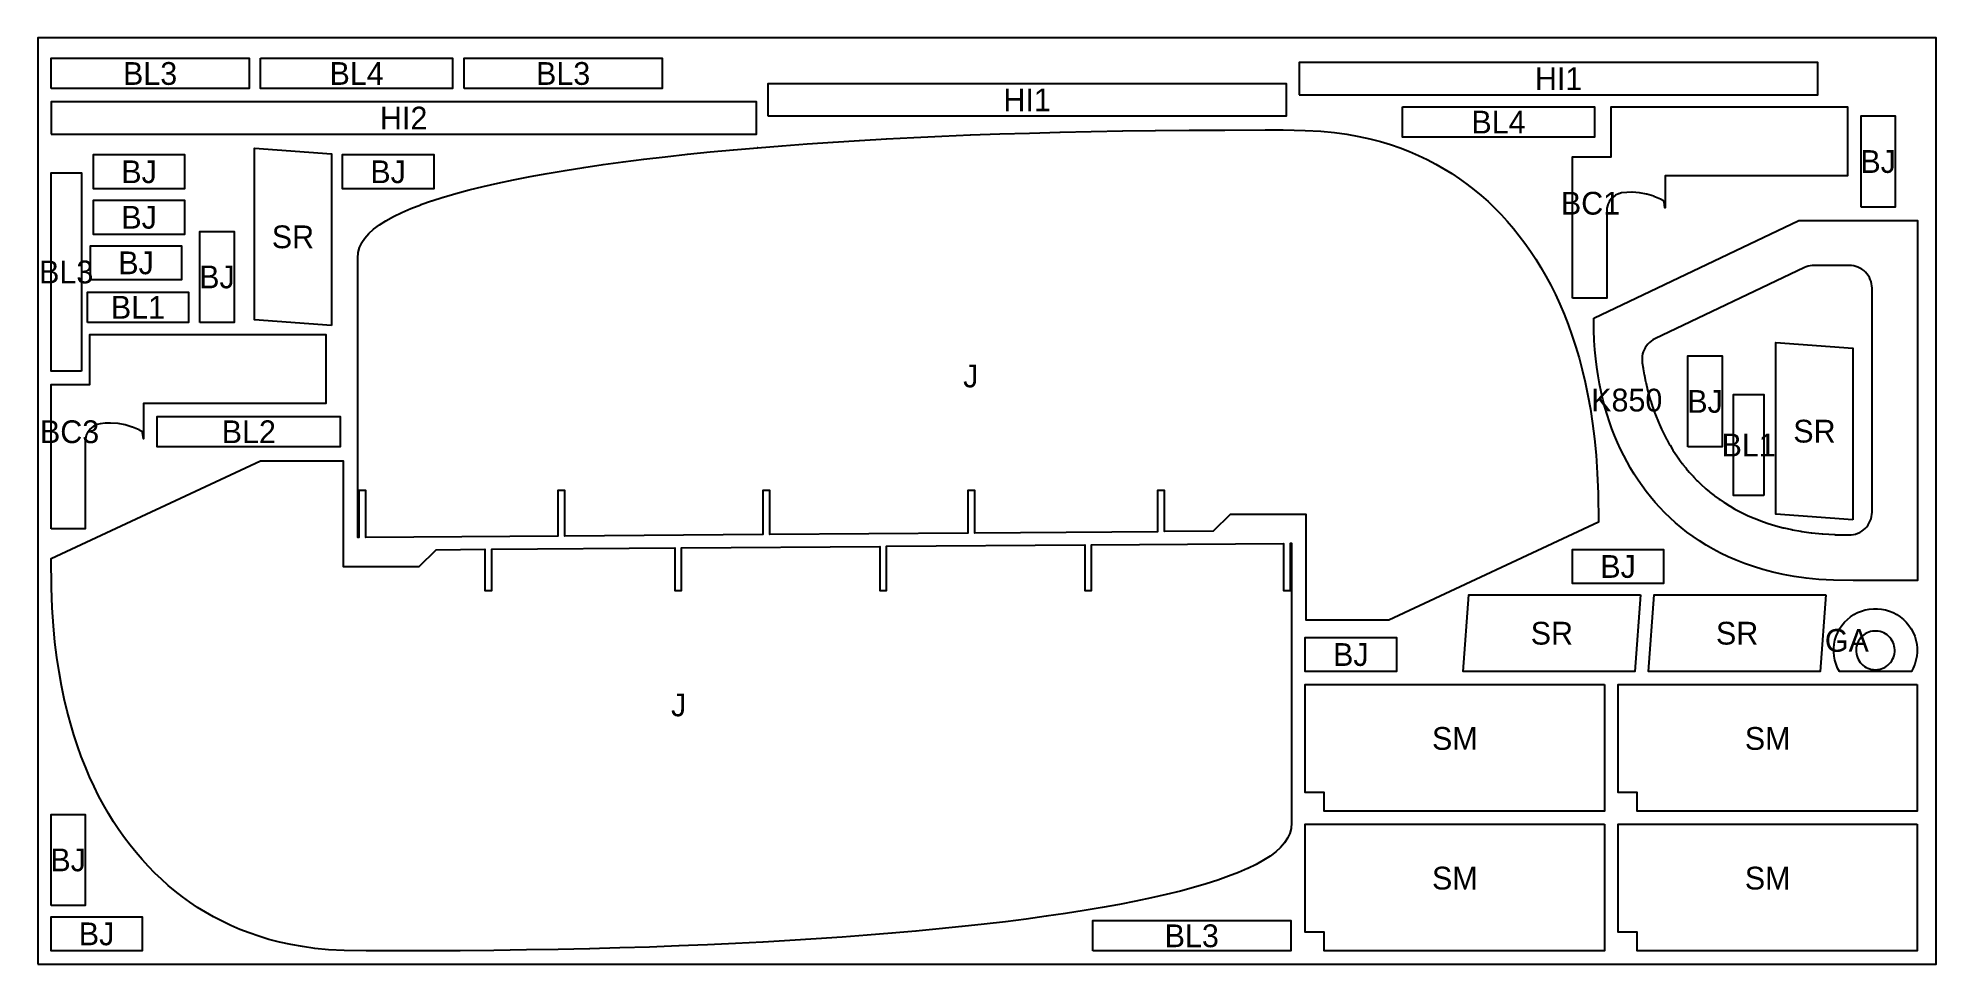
# Model space of a CAD drawing. Header units: millimetres. Extents: x 0 to 2500, y 0 to 1220.
import ezdxf
from ezdxf.enums import TextEntityAlignment as Align

# ---------------------------------------------------------------- set-up
doc = ezdxf.new("R2010")
doc.units = ezdxf.units.MM
for name, color, linetype in [('DECOUPE', 1, 'Continuous'), ('PANNEAU', 8, 'Continuous'), ('REPERES', 5, 'Continuous')]:
    doc.layers.add(name, color=color, linetype=linetype)

msp = doc.modelspace()

# ---------------------------------------------------------------- linework, layer by layer
at = {"layer": 'DECOUPE'}
for points in [[(17.2, 1153.2), (17.2, 1153.2), (17.2, 1193.2), (278.2, 1193.2), (278.2, 1153.2), (17.2, 1153.2)], [(293.2, 1193.2), (546.2, 1193.2), (546.2, 1153.2), (293.2, 1153.2)], [(561.2, 1153.2), (561.2, 1153.2), (561.2, 1193.2), (822.2, 1193.2), (822.2, 1153.2), (561.2, 1153.2)], [(1661.2, 1145.2), (2344.42, 1145.2), (2344.42, 1187.63), (1661.2, 1187.63)], [(961.2, 1117.2), (1644.42, 1117.2), (1644.42, 1159.63), (961.2, 1159.63)], [(17.2, 1093.2), (946.2, 1093.2), (946.2, 1135.63), (17.2, 1135.63)], [(1797.2, 1129.2), (2050.2, 1129.2), (2050.2, 1089.2), (1797.2, 1089.2)], [(2021.2, 877.2), (2021.2, 1063.37), (2072.2, 1063.37), (2072.16, 1063.44), (2072.16, 1063.44), (2072.17, 1063.45), (2072.17, 1063.45), (2072.18, 1063.45), (2072.18, 1063.45), (2072.19, 1063.45), (2072.19, 1063.45), (2072.19, 1063.45), (2072.2, 1063.45), (2072.2, 1129.37), (2383.2, 1129.37), (2383.2, 1038.37), (2143.22, 1038.37), (2143.22, 996.06), (2142.95, 996.04), (2141.89, 1004.05), (2141.86, 1004.24), (2141.81, 1004.42), (2141.74, 1004.6), (2141.65, 1004.77), (2141.55, 1004.93), (2141.44, 1005.08), (2141.31, 1005.22), (2141.17, 1005.35), (2141.01, 1005.46), (2140.85, 1005.55), (2137.25, 1007.47), (2137.11, 1007.54), (2128.36, 1011.35), (2128.15, 1011.43), (2119.04, 1014.22), (2118.81, 1014.28), (2109.43, 1016.02), (2109.21, 1016.04), (2099.7, 1016.72), (2099.51, 1016.73), (2092.7, 1016.55), (2092.54, 1016.54), (2086.15, 1015.85), (2085.99, 1015.83), (2085.84, 1015.79), (2082.04, 1014.76), (2081.86, 1014.7), (2081.68, 1014.63), (2077.72, 1012.69), (2077.54, 1012.58), (2077.36, 1012.46), (2073.5, 1009.42), (2073.33, 1009.27), (2073.18, 1009.11), (2070.1, 1005.3), (2069.97, 1005.12), (2069.87, 1004.92), (2067.7, 1000.51), (2067.61, 1000.31), (2067.55, 1000.1), (2066.45, 995.57), (2066.41, 995.36), (2066.39, 995.15), (2066.32, 992.2), (2066.28, 992.2), (2066.28, 990.5), (2066.28, 990.41), (2066.28, 990.41), (2066.28, 948.2), (2066.28, 877.2)], [(2401.2, 997.2), (2401.2, 997.2), (2401.2, 997.2), (2401.2, 1117.2), (2446.28, 1117.2), (2446.28, 1117.2), (2446.28, 997.2)], [(2054.81, 620.07), (2055.26, 581.9), (1779.26, 453.2), (1670.26, 453.2), (1670.26, 592.21), (1670.23, 592.23), (1670.23, 592.23), (1670.23, 592.23), (1670.22, 592.23), (1670.22, 592.23), (1670.22, 592.24), (1670.21, 592.24), (1670.21, 592.24), (1670.2, 592.25), (1670.26, 592.3), (1670.26, 592.3), (1670.19, 592.27), (1670.19, 592.27), (1670.18, 592.3), (1570.26, 592.3), (1548.09, 570.12), (1483.76, 569.64), (1483.76, 623.72), (1483.75, 623.72), (1483.76, 623.8), (1474.76, 623.8), (1474.78, 623.72), (1474.78, 623.72), (1474.77, 623.72), (1474.76, 623.72), (1474.76, 569.58), (1233.76, 567.78), (1233.76, 623.72), (1233.75, 623.72), (1233.75, 623.72), (1233.76, 623.8), (1224.76, 623.8), (1224.78, 623.72), (1224.78, 623.72), (1224.78, 623.72), (1224.76, 623.72), (1224.76, 567.71), (963.76, 565.76), (963.76, 623.72), (963.75, 623.72), (963.75, 623.72), (963.75, 623.72), (963.76, 623.8), (954.76, 623.8), (954.79, 623.72), (954.79, 623.72), (954.78, 623.72), (954.77, 623.72), (954.76, 623.72), (954.76, 565.69), (693.76, 563.74), (693.76, 623.7), (693.76, 623.72), (693.75, 623.72), (693.75, 623.72), (693.75, 623.72), (693.76, 623.8), (684.76, 623.8), (684.79, 623.73), (684.79, 623.72), (684.79, 623.72), (684.78, 623.72), (684.78, 623.72), (684.77, 623.72), (684.77, 623.72), (684.76, 623.71), (684.76, 563.67), (431.76, 561.79), (431.76, 623.8), (422.76, 623.8), (422.76, 561.72), (421.26, 561.71), (421.26, 929.72), (421.24, 929.72), (421.23, 929.73), (421.22, 929.73), (421.21, 929.74), (421.21, 929.74), (421.2, 929.75), (421.2, 929.75), (421.2, 929.75), (421.2, 929.75), (421.2, 929.75), (421.26, 929.8), (421.26, 929.88), (421.27, 929.88), (421.84, 937.26), (421.82, 937.27), (421.85, 937.35), (423.59, 943.96), (426.5, 950.26), (426.52, 950.33), (426.53, 950.33), (426.54, 950.33), (430.56, 956.34), (430.61, 956.41), (430.62, 956.41), (435.79, 962.27), (442.16, 968.05), (449.69, 973.71), (458.35, 979.26), (468.15, 984.7), (479.08, 990.03), (479.16, 990.06), (479.16, 990.06), (491.13, 995.25), (491.2, 995.29), (491.21, 995.28), (504.29, 1000.37), (504.36, 1000.4), (504.36, 1000.4), (518.54, 1005.39), (518.62, 1005.42), (518.62, 1005.42), (533.89, 1010.3), (533.97, 1010.33), (533.97, 1010.32), (550.31, 1015.1), (567.8, 1019.8), (586.34, 1024.38), (605.92, 1028.84), (626.53, 1033.2), (648.14, 1037.43), (670.74, 1041.54), (694.31, 1045.53), (694.33, 1045.53), (694.33, 1045.53), (718.86, 1049.39), (718.87, 1049.39), (744.34, 1053.12), (744.36, 1053.13), (770.76, 1056.73), (770.77, 1056.73), (798.1, 1060.2), (826.29, 1063.53), (826.31, 1063.53), (855.38, 1066.73), (855.4, 1066.73), (855.4, 1066.73), (885.32, 1069.78), (885.34, 1069.78), (916.1, 1072.69), (916.12, 1072.7), (947.71, 1075.46), (947.73, 1075.47), (947.73, 1075.46), (980.12, 1078.08), (980.13, 1078.08), (980.13, 1078.08), (1013.31, 1080.56), (1013.33, 1080.56), (1047.29, 1082.88), (1047.3, 1082.88), (1047.3, 1082.88), (1082.01, 1085.05), (1082.03, 1085.05), (1082.03, 1085.05), (1117.5, 1087.06), (1117.52, 1087.06), (1117.52, 1087.06), (1153.73, 1088.92), (1153.75, 1088.92), (1190.7, 1090.63), (1190.72, 1090.63), (1228.41, 1092.17), (1228.43, 1092.18), (1228.43, 1092.17), (1266.87, 1093.56), (1266.89, 1093.56), (1306.11, 1094.78), (1306.13, 1094.78), (1346.15, 1095.84), (1346.17, 1095.85), (1346.17, 1095.85), (1387.07, 1096.75), (1387.09, 1096.75), (1428.97, 1097.48), (1428.99, 1097.49), (1428.99, 1097.49), (1472.02, 1098.06), (1472.04, 1098.06), (1472.04, 1098.06), (1516.56, 1098.47), (1516.57, 1098.47), (1516.57, 1098.47), (1563.37, 1098.72), (1563.38, 1098.72), (1616.74, 1098.8), (1616.76, 1098.8), (1616.76, 1098.8), (1640.01, 1098.8), (1669.15, 1098.3), (1689.6, 1097.1), (1707.62, 1095.33), (1724.15, 1093.04), (1739.61, 1090.28), (1754.24, 1087.08), (1768.16, 1083.46), (1781.48, 1079.45), (1794.28, 1075.05), (1806.59, 1070.29), (1818.47, 1065.17), (1829.95, 1059.71), (1841.05, 1053.91), (1851.8, 1047.79), (1862.23, 1041.35), (1872.33, 1034.58), (1882.14, 1027.51), (1891.66, 1020.12), (1900.9, 1012.41), (1909.88, 1004.4), (1918.6, 996.07), (1927.06, 987.42), (1935.28, 978.45), (1943.26, 969.15), (1951, 959.52), (1958.5, 949.55), (1965.77, 939.24), (1972.81, 928.56), (1979.61, 917.51), (1986.18, 906.08), (1992.51, 894.26), (1998.6, 882.02), (2004.45, 869.35), (2010.05, 856.23), (2015.39, 842.63), (2020.46, 828.54), (2025.26, 813.91), (2029.78, 798.7), (2034, 782.89), (2037.91, 766.41), (2041.49, 749.18), (2044.72, 731.13), (2047.59, 712.12), (2050.07, 691.98), (2052.13, 670.39), (2053.73, 646.85)], [(73.2, 1066.28), (73.2, 1066.28), (73.2, 1066.28), (193.2, 1066.28), (193.2, 1021.2), (193.2, 1021.2), (73.2, 1021.2)], [(386.46, 841.2), (285.2, 848.78), (285.2, 1074.78), (285.2, 1074.78), (285.2, 1074.78), (285.2, 1074.78), (386.46, 1067.19)], [(401.2, 1066.28), (401.2, 1066.28), (401.2, 1066.28), (521.2, 1066.28), (521.2, 1021.2), (521.2, 1021.2), (401.2, 1021.2)], [(57.2, 781.2), (57.2, 781.2), (17.2, 781.2), (17.2, 1042.2), (57.2, 1042.2), (57.2, 781.2)], [(73.2, 1006.28), (73.2, 1006.28), (73.2, 1006.28), (193.2, 1006.28), (193.2, 961.2), (193.2, 961.2), (73.2, 961.2)], [(2049.2, 850.96), (2319.19, 979.65), (2475.69, 979.65), (2475.69, 888.67), (2475.69, 703.73), (2475.69, 505.2), (2391.02, 505.2), (2364.81, 505.66), (2345.74, 506.8), (2328.77, 508.49), (2313.16, 510.68), (2298.58, 513.32), (2284.86, 516.37), (2271.89, 519.79), (2259.6, 523.55), (2247.92, 527.62), (2236.81, 531.98), (2226.22, 536.61), (2216.12, 541.48), (2206.48, 546.59), (2197.27, 551.91), (2188.47, 557.43), (2180.04, 563.15), (2171.97, 569.06), (2164.25, 575.15), (2156.84, 581.41), (2149.74, 587.84), (2142.93, 594.45), (2136.39, 601.22), (2130.13, 608.16), (2124.11, 615.27), (2118.35, 622.55), (2112.82, 630), (2107.53, 637.62), (2102.46, 645.42), (2097.62, 653.4), (2093, 661.56), (2088.59, 669.9), (2084.41, 678.43), (2080.44, 687.15), (2076.69, 696.07), (2073.16, 705.19), (2069.85, 714.51), (2066.77, 724.03), (2063.92, 733.77), (2061.3, 743.74), (2058.92, 753.94), (2056.78, 764.38), (2054.88, 775.09), (2053.24, 786.1), (2051.87, 797.46), (2050.76, 809.24), (2049.93, 821.61), (2049.4, 834.93)], [(213.2, 845.2), (213.2, 845.2), (213.2, 845.2), (213.2, 965.2), (258.28, 965.2), (258.28, 965.2), (258.28, 845.2)], [(69.2, 946.28), (69.2, 946.28), (69.2, 946.28), (189.2, 946.28), (189.2, 901.2), (189.2, 901.2), (69.2, 901.2)], [(2112.72, 795.01), (2113.01, 792.08), (2114.05, 785.13), (2114.18, 784.33), (2115.65, 776.03), (2115.8, 775.23), (2117.45, 767.19), (2117.62, 766.39), (2119.44, 758.6), (2119.64, 757.8), (2121.63, 750.24), (2121.85, 749.44), (2124, 742.1), (2124.25, 741.3), (2126.55, 734.17), (2126.82, 733.38), (2129.28, 726.45), (2129.58, 725.66), (2132.18, 718.93), (2132.5, 718.14), (2135.25, 711.61), (2135.59, 710.81), (2138.48, 704.47), (2138.85, 703.68), (2141.87, 697.52), (2142.28, 696.73), (2145.43, 690.75), (2145.86, 689.96), (2149.15, 684.15), (2149.61, 683.37), (2153.04, 677.73), (2153.52, 676.95), (2157.08, 671.47), (2157.6, 670.7), (2161.3, 665.38), (2161.85, 664.61), (2165.69, 659.44), (2166.26, 658.68), (2170.25, 653.66), (2170.86, 652.91), (2174.99, 648.02), (2175.64, 647.29), (2179.93, 642.53), (2180.6, 641.81), (2185.07, 637.19), (2185.77, 636.48), (2190.41, 631.98), (2191.15, 631.28), (2195.98, 626.91), (2196.76, 626.23), (2201.79, 621.97), (2202.6, 621.31), (2207.86, 617.17), (2208.7, 616.54), (2214.19, 612.51), (2215.07, 611.9), (2220.82, 607.99), (2221.73, 607.4), (2227.77, 603.61), (2228.71, 603.04), (2235.06, 599.37), (2236.03, 598.84), (2242.72, 595.29), (2243.71, 594.79), (2250.77, 591.38), (2251.8, 590.91), (2259.27, 587.65), (2260.32, 587.21), (2268.23, 584.11), (2269.31, 583.71), (2277.71, 580.78), (2278.82, 580.41), (2287.77, 577.68), (2288.89, 577.36), (2298.45, 574.84), (2299.6, 574.56), (2309.85, 572.28), (2311.01, 572.05), (2322.09, 570.04), (2323.26, 569.85), (2335.33, 568.16), (2336.52, 568.02), (2349.9, 566.68), (2351.1, 566.58), (2366.5, 565.67), (2367.75, 565.62), (2385.16, 565.31), (2388.14, 565.41), (2391.09, 565.8), (2393.99, 566.48), (2396.8, 567.44), (2399.51, 568.68), (2402.08, 570.18), (2404.49, 571.93), (2406.72, 573.91), (2408.73, 576.1), (2410.53, 578.48), (2412.07, 581.02), (2413.36, 583.71), (2414.37, 586.5), (2415.1, 589.39), (2415.54, 592.33), (2415.69, 595.31), (2415.69, 890.34), (2415.55, 893.28), (2415.12, 896.19), (2414.4, 899.05), (2413.41, 901.82), (2412.15, 904.48), (2410.64, 907.01), (2408.88, 909.37), (2406.9, 911.55), (2404.72, 913.53), (2402.36, 915.28), (2399.83, 916.8), (2397.17, 918.05), (2394.4, 919.05), (2391.54, 919.76), (2388.63, 920.19), (2385.69, 920.34), (2339.54, 920.34), (2336.88, 920.22), (2334.24, 919.86), (2331.63, 919.28), (2329.09, 918.46), (2326.64, 917.42), (2129.78, 823.58), (2127.19, 822.19), (2124.75, 820.55), (2122.49, 818.68), (2120.41, 816.6), (2118.55, 814.32), (2116.93, 811.88), (2115.55, 809.28), (2114.43, 806.57), (2113.58, 803.75), (2113.01, 800.87), (2112.72, 797.95)], [(65.2, 845.2), (65.2, 845.2), (65.2, 885.2), (198.2, 885.2), (198.2, 845.2), (65.2, 845.2)], [(17.2, 573.2), (17.2, 763.26), (68.2, 763.26), (68.16, 763.33), (68.16, 763.33), (68.17, 763.33), (68.18, 763.33), (68.18, 763.33), (68.19, 763.34), (68.19, 763.34), (68.19, 763.34), (68.19, 763.34), (68.19, 763.34), (68.2, 763.34), (68.2, 763.34), (68.2, 829.26), (379.2, 829.26), (379.2, 738.26), (139.22, 738.26), (139.22, 692.06), (138.95, 692.04), (137.89, 700.05), (137.86, 700.24), (137.81, 700.42), (137.74, 700.6), (137.65, 700.77), (137.55, 700.93), (137.44, 701.08), (137.31, 701.22), (137.17, 701.35), (137.01, 701.46), (136.85, 701.55), (133.25, 703.47), (133.11, 703.54), (124.36, 707.35), (124.15, 707.43), (115.04, 710.22), (114.81, 710.28), (105.43, 712.02), (105.21, 712.04), (95.7, 712.72), (95.51, 712.73), (88.7, 712.55), (88.54, 712.54), (82.15, 711.85), (81.99, 711.83), (81.84, 711.79), (78.04, 710.76), (77.86, 710.7), (77.68, 710.63), (73.72, 708.69), (73.54, 708.58), (73.36, 708.46), (69.5, 705.42), (69.33, 705.27), (69.18, 705.11), (66.1, 701.3), (65.97, 701.12), (65.87, 700.92), (63.7, 696.51), (63.61, 696.31), (63.55, 696.1), (62.45, 691.57), (62.41, 691.36), (62.39, 691.15), (62.32, 688.2), (62.28, 688.2), (62.28, 686.5), (62.28, 686.41), (62.28, 686.41), (62.28, 644.2), (62.28, 573.2)], [(2173.2, 681.2), (2173.2, 681.2), (2173.2, 681.2), (2173.2, 801.2), (2218.28, 801.2), (2218.28, 801.2), (2218.28, 681.2)], [(2390.46, 585.2), (2289.2, 592.78), (2289.2, 818.78), (2289.2, 818.78), (2289.2, 818.78), (2289.2, 818.78), (2390.46, 811.19)], [(2273.2, 617.2), (2273.2, 617.2), (2233.2, 617.2), (2233.2, 750.2), (2273.2, 750.2), (2273.2, 617.2)], [(157.2, 721.2), (157.2, 721.2), (157.2, 721.2), (398.2, 721.2), (398.2, 681.2), (157.2, 681.2)], [(17.65, 495.93), (17.2, 534.1), (293.2, 662.8), (402.2, 662.8), (402.2, 523.79), (402.23, 523.77), (402.24, 523.77), (402.24, 523.77), (402.24, 523.77), (402.24, 523.77), (402.25, 523.76), (402.25, 523.76), (402.26, 523.76), (402.26, 523.75), (402.2, 523.7), (402.2, 523.7), (402.28, 523.73), (402.28, 523.73), (402.28, 523.7), (502.2, 523.7), (524.38, 545.88), (588.7, 546.36), (588.7, 492.28), (588.71, 492.28), (588.7, 492.2), (597.7, 492.2), (597.69, 492.28), (597.69, 492.28), (597.69, 492.28), (597.7, 492.28), (597.7, 546.42), (838.7, 548.22), (838.7, 492.28), (838.71, 492.28), (838.71, 492.28), (838.7, 492.2), (847.7, 492.2), (847.68, 492.28), (847.68, 492.28), (847.69, 492.28), (847.7, 492.28), (847.7, 548.29), (1108.7, 550.24), (1108.7, 492.28), (1108.71, 492.28), (1108.71, 492.28), (1108.71, 492.28), (1108.7, 492.2), (1117.7, 492.2), (1117.68, 492.28), (1117.68, 492.28), (1117.68, 492.28), (1117.69, 492.28), (1117.7, 492.28), (1117.7, 550.31), (1378.7, 552.26), (1378.7, 492.3), (1378.7, 492.28), (1378.71, 492.28), (1378.71, 492.28), (1378.71, 492.28), (1378.7, 492.2), (1387.7, 492.2), (1387.67, 492.27), (1387.67, 492.28), (1387.68, 492.28), (1387.68, 492.28), (1387.68, 492.28), (1387.69, 492.28), (1387.69, 492.28), (1387.7, 492.29), (1387.7, 552.33), (1640.7, 554.22), (1640.7, 492.2), (1649.7, 492.2), (1649.7, 554.28), (1651.2, 554.29), (1651.2, 186.28), (1651.23, 186.28), (1651.23, 186.27), (1651.24, 186.27), (1651.25, 186.26), (1651.26, 186.26), (1651.26, 186.25), (1651.26, 186.25), (1651.26, 186.25), (1651.26, 186.25), (1651.26, 186.25), (1651.2, 186.2), (1651.2, 186.12), (1651.19, 186.12), (1650.62, 178.74), (1650.64, 178.73), (1650.62, 178.65), (1648.87, 172.04), (1645.97, 165.74), (1645.94, 165.67), (1645.93, 165.67), (1645.92, 165.67), (1641.9, 159.66), (1641.85, 159.59), (1641.84, 159.59), (1636.67, 153.73), (1630.3, 147.95), (1622.77, 142.29), (1614.11, 136.74), (1604.31, 131.3), (1593.38, 125.97), (1593.31, 125.94), (1593.31, 125.94), (1581.33, 120.75), (1581.26, 120.71), (1581.26, 120.72), (1568.18, 115.63), (1568.1, 115.6), (1568.1, 115.6), (1553.92, 110.61), (1553.84, 110.58), (1553.84, 110.58), (1538.57, 105.7), (1538.5, 105.67), (1538.5, 105.68), (1522.15, 100.9), (1504.66, 96.2), (1486.12, 91.62), (1466.54, 87.16), (1445.94, 82.8), (1424.32, 78.57), (1401.72, 74.46), (1378.15, 70.47), (1378.14, 70.47), (1378.14, 70.47), (1353.61, 66.61), (1353.59, 66.61), (1328.12, 62.88), (1328.1, 62.87), (1301.7, 59.27), (1301.69, 59.27), (1274.37, 55.8), (1246.18, 52.47), (1246.15, 52.47), (1217.09, 49.27), (1217.06, 49.27), (1217.06, 49.27), (1187.14, 46.22), (1187.12, 46.22), (1156.36, 43.31), (1156.34, 43.3), (1124.75, 40.54), (1124.74, 40.53), (1124.74, 40.54), (1092.35, 37.92), (1092.33, 37.92), (1092.33, 37.92), (1059.15, 35.44), (1059.13, 35.44), (1025.18, 33.12), (1025.16, 33.12), (1025.16, 33.12), (990.45, 30.95), (990.43, 30.95), (990.43, 30.95), (954.97, 28.94), (954.94, 28.94), (954.94, 28.94), (918.74, 27.08), (918.72, 27.08), (881.77, 25.37), (881.75, 25.37), (844.05, 23.83), (844.04, 23.82), (844.04, 23.83), (805.59, 22.44), (805.57, 22.44), (766.35, 21.22), (766.34, 21.22), (726.31, 20.16), (726.29, 20.15), (726.29, 20.15), (685.39, 19.25), (685.37, 19.25), (643.5, 18.52), (643.48, 18.52), (643.48, 18.52), (600.45, 17.94), (600.43, 17.94), (600.43, 17.94), (555.91, 17.53), (555.89, 17.53), (555.89, 17.53), (509.1, 17.28), (509.08, 17.28), (455.72, 17.2), (455.7, 17.2), (455.7, 17.2), (432.45, 17.2), (403.31, 17.7), (382.86, 18.9), (364.85, 20.67), (348.32, 22.96), (332.85, 25.72), (318.23, 28.92), (304.3, 32.54), (290.98, 36.55), (278.19, 40.95), (265.87, 45.71), (253.99, 50.83), (242.51, 56.29), (231.41, 62.09), (220.66, 68.21), (210.24, 74.65), (200.13, 81.42), (190.32, 88.49), (180.81, 95.88), (171.56, 103.59), (162.59, 111.6), (153.87, 119.93), (145.4, 128.58), (137.18, 137.55), (129.21, 146.85), (121.47, 156.48), (113.96, 166.45), (106.69, 176.76), (99.65, 187.44), (92.85, 198.49), (86.28, 209.92), (79.95, 221.74), (73.86, 233.98), (68.01, 246.65), (62.42, 259.77), (57.08, 273.37), (52, 287.46), (47.2, 302.09), (42.68, 317.3), (38.47, 333.11), (34.56, 349.59), (30.98, 366.82), (27.74, 384.87), (24.87, 403.88), (22.39, 424.02), (20.33, 445.61), (18.73, 469.15)], [(2021.2, 546.28), (2021.2, 546.28), (2021.2, 546.28), (2141.2, 546.28), (2141.2, 501.2), (2141.2, 501.2), (2021.2, 501.2)], [(2110.78, 486.46), (2103.19, 385.2), (1877.2, 385.2), (1877.2, 385.2), (1877.2, 385.2), (1877.2, 385.2), (1884.78, 486.46)], [(2354.78, 486.46), (2347.19, 385.2), (2121.2, 385.2), (2121.2, 385.2), (2121.2, 385.2), (2121.2, 385.2), (2128.78, 486.46)], [(2422.84, 468.13), (2428.19, 467.61), (2433.47, 466.56), (2438.63, 465), (2443.6, 462.95), (2448.35, 460.42), (2452.83, 457.43), (2457, 454.03), (2460.81, 450.23), (2464.24, 446.08), (2467.24, 441.61), (2469.79, 436.87), (2471.87, 431.9), (2473.45, 426.76), (2474.52, 421.48), (2475.07, 416.13), (2475.09, 410.75), (2474.59, 405.39), (2473.56, 400.1), (2472.03, 394.95), (2469.99, 389.96), (2467.48, 385.2), (2372.81, 385.2), (2370.3, 389.96), (2368.26, 394.95), (2366.73, 400.1), (2365.7, 405.39), (2365.2, 410.75), (2365.22, 416.13), (2365.77, 421.48), (2366.84, 426.76), (2368.42, 431.9), (2370.5, 436.87), (2373.05, 441.61), (2376.05, 446.08), (2379.48, 450.23), (2383.29, 454.03), (2387.46, 457.43), (2391.94, 460.42), (2396.69, 462.95), (2401.67, 465), (2406.82, 466.56), (2412.1, 467.61), (2417.45, 468.13)], [(1669.2, 430.28), (1669.2, 430.28), (1669.2, 430.28), (1789.2, 430.28), (1789.2, 385.2), (1789.2, 385.2), (1669.2, 385.2)], [(2418.87, 438.67), (2416.34, 438.42), (2413.85, 437.91), (2411.42, 437.16), (2409.08, 436.17), (2406.85, 434.96), (2404.75, 433.53), (2402.8, 431.89), (2401.03, 430.07), (2399.44, 428.09), (2398.06, 425.95), (2396.9, 423.69), (2395.97, 421.32), (2395.28, 418.87), (2394.84, 416.37), (2394.65, 413.84), (2394.72, 411.29), (2395.03, 408.77), (2395.6, 406.29), (2396.41, 403.88), (2397.45, 401.57), (2398.72, 399.37), (2400.21, 397.3), (2401.89, 395.39), (2403.75, 393.67), (2405.78, 392.13), (2407.95, 390.81), (2410.24, 389.7), (2412.63, 388.83), (2415.09, 388.21), (2417.61, 387.83), (2420.14, 387.7), (2420.15, 387.7), (2422.68, 387.83), (2425.2, 388.21), (2427.66, 388.83), (2430.05, 389.7), (2432.34, 390.81), (2434.51, 392.13), (2436.54, 393.67), (2438.4, 395.39), (2440.08, 397.3), (2441.57, 399.37), (2442.84, 401.57), (2443.88, 403.88), (2444.69, 406.29), (2445.26, 408.77), (2445.57, 411.29), (2445.64, 413.84), (2445.45, 416.37), (2445.01, 418.87), (2444.32, 421.32), (2443.39, 423.69), (2442.23, 425.95), (2440.85, 428.09), (2439.26, 430.07), (2437.49, 431.89), (2435.54, 433.53), (2433.44, 434.96), (2431.21, 436.17), (2428.87, 437.16), (2426.44, 437.91), (2423.95, 438.42), (2421.42, 438.67)], [(2063.2, 368.2), (2063.2, 201.2), (2063.2, 201.2), (2063.2, 201.2), (1694.2, 201.2), (1694.2, 226.2), (1669.2, 226.2), (1669.2, 368.2), (1669.2, 368.2), (1669.2, 368.2), (1669.2, 368.2)], [(2475.2, 368.2), (2475.2, 201.2), (2475.2, 201.2), (2475.2, 201.2), (2106.2, 201.2), (2106.2, 226.2), (2081.2, 226.2), (2081.2, 368.2), (2081.2, 368.2), (2081.2, 368.2), (2081.2, 368.2)], [(17.2, 77.2), (17.2, 77.2), (17.2, 77.2), (17.2, 197.2), (62.28, 197.2), (62.28, 197.2), (62.28, 77.2)], [(2063.2, 184.2), (2063.2, 17.2), (2063.2, 17.2), (2063.2, 17.2), (1694.2, 17.2), (1694.2, 42.2), (1669.2, 42.2), (1669.2, 184.2), (1669.2, 184.2), (1669.2, 184.2), (1669.2, 184.2)], [(2475.2, 184.2), (2475.2, 17.2), (2475.2, 17.2), (2475.2, 17.2), (2106.2, 17.2), (2106.2, 42.2), (2081.2, 42.2), (2081.2, 184.2), (2081.2, 184.2), (2081.2, 184.2), (2081.2, 184.2)], [(17.2, 62.28), (17.2, 62.28), (17.2, 62.28), (137.2, 62.28), (137.2, 17.2), (137.2, 17.2), (17.2, 17.2)], [(1389.2, 17.2), (1389.2, 17.2), (1389.2, 57.2), (1650.2, 57.2), (1650.2, 17.2), (1389.2, 17.2)]]:
    msp.add_lwpolyline(points, close=True, dxfattribs=at)
at = {"layer": 'PANNEAU'}
msp.add_lwpolyline([(0, 0), (2500, 0), (2500, 1220), (0, 1220)], close=True, dxfattribs=at)

# ---------------------------------------------------------------- texts
at = {"layer": 'REPERES'}
for s, p in [('BL3', (147.7, 1173.2)), ('BL4', (419.7, 1173.2)), ('BL3', (691.7, 1173.2)), ('HI1', (2002.81, 1166.41)), ('HI1', (1302.81, 1138.41)), ('HI2', (481.7, 1114.41)), ('BL4', (1923.7, 1109.2)), ('BJ', (133.2, 1043.74)), ('BJ', (461.2, 1043.74)), ('BJ', (2423.74, 1057.2)), ('BC1', (2044.88, 1002.28)), ('BJ', (133.2, 983.74)), ('SR', (335.83, 957.99)), ('BL3', (37.2, 911.7)), ('BJ', (129.2, 923.74)), ('BJ', (235.74, 905.2)), ('BL1', (131.7, 865.2)), ('J', (1228.61, 774.65)), ('K850', (2092.64, 742.92)), ('BJ', (2195.74, 741.2)), ('BC3', (41.64, 701.26)), ('BL2', (277.7, 701.2)), ('SR', (2339.83, 701.99)), ('BL1', (2253.2, 683.7)), ('BJ', (2081.2, 523.74)), ('SR', (1993.99, 435.83)), ('SR', (2237.99, 435.83)), ('GA', (2382.54, 426.35)), ('BJ', (1729.2, 407.74)), ('J', (843.86, 341.35)), ('SM', (1866.2, 297.2)), ('SM', (2278.2, 297.2)), ('BJ', (39.74, 137.2)), ('SM', (1866.2, 113.2)), ('SM', (2278.2, 113.2)), ('BJ', (77.2, 39.74)), ('BL3', (1519.7, 37.2))]:
    msp.add_text(s, height=30, dxfattribs=at).set_placement(p, align=Align.MIDDLE_CENTER)

doc.saveas('drawing.dxf')
